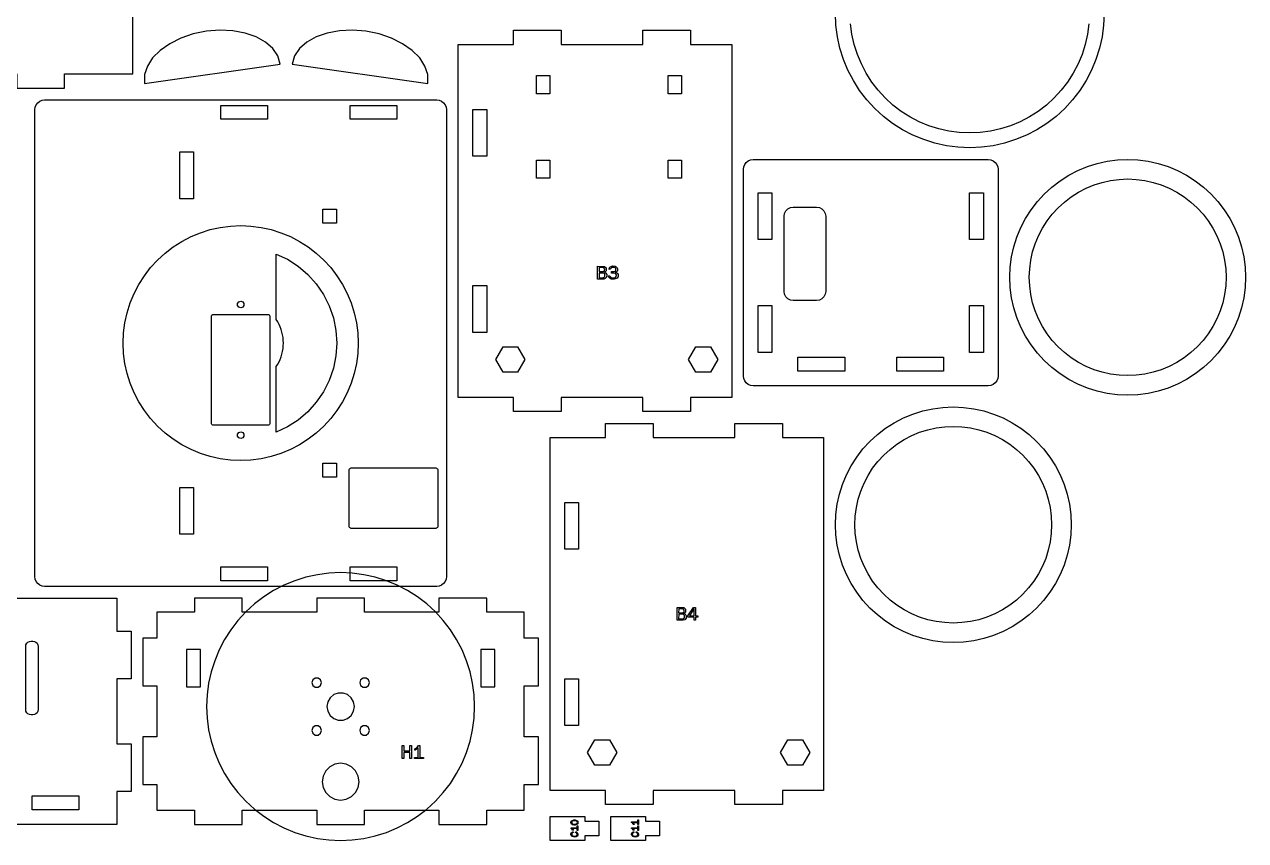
# Model space of a CAD drawing. Header units: millimetres. Extents: x 5 to 595, y 6 to 395.
# Drawn here: x 316.8 to 576.5, y 6 to 179.8 of the extents above; entities that cross this region are included whole.
import ezdxf

# ---------------------------------------------------------------- set-up
doc = ezdxf.new("R2010")
doc.units = ezdxf.units.MM
for name, color, linetype in [('CUT', 1, 'CONTINUOUS'), ('ENGRAVE', 7, 'CONTINUOUS'), ('SCORE', 5, 'CONTINUOUS')]:
    doc.layers.add(name, color=color, linetype=linetype)

msp = doc.modelspace()

# ---------------------------------------------------------------- linework, layer by layer
at = {"layer": 'CUT'}
for points in [[(339.801, 169.2), (339.801, 273.35), (325.301, 273.35), (325.301, 276.35), (315.151, 276.35), (315.151, 273.35), (286.301, 273.35), (286.301, 276.35), (276.151, 276.35), (276.151, 273.35), (261.651, 273.35), (261.651, 169.2), (276.151, 169.2), (276.151, 166.2), (286.301, 166.2), (286.301, 169.2), (315.151, 169.2), (315.151, 166.2), (325.301, 166.2), (325.301, 169.2)], [(371.193, 171.256), (370.644, 173.048), (369.58, 174.621), (368.024, 175.985), (366.036, 177.09), (363.692, 177.896), (361.084, 178.372), (358.309, 178.5), (355.475, 178.277), (352.688, 177.71), (350.057, 176.822), (347.68, 175.645), (345.65, 174.225), (344.043, 172.615), (342.923, 170.875), (342.334, 169.07), (342.301, 167.195)], [(402.584, 167.195), (402.551, 169.07), (401.962, 170.875), (400.842, 172.615), (399.235, 174.225), (397.205, 175.645), (394.829, 176.822), (392.197, 177.71), (389.411, 178.277), (386.576, 178.5), (383.801, 178.372), (381.193, 177.896), (378.85, 177.09), (376.862, 175.985), (375.305, 174.621), (374.242, 173.048), (373.693, 171.256)], [(467.2, 100.35), (458.45, 100.35), (458.45, 97.35), (448.3, 97.35), (448.3, 100.35), (430.95, 100.35), (430.95, 97.35), (420.8, 97.35), (420.8, 100.35), (409.05, 100.35), (409.05, 175.5), (420.8, 175.5), (420.8, 178.5), (430.95, 178.5), (430.95, 175.5), (448.3, 175.5), (448.3, 178.5), (458.45, 178.5), (458.45, 175.5), (467.2, 175.5)], [(428.55, 165), (425.7, 165), (425.7, 168.85), (428.55, 168.85)], [(456.55, 165), (453.7, 165), (453.7, 168.85), (456.55, 168.85)], [(406.55, 161.63), (406.55, 62.22), (406.48, 61.688), (406.273, 61.187), (405.943, 60.757), (405.513, 60.427), (405.012, 60.22), (404.48, 60.15), (321.07, 60.15), (320.538, 60.22), (320.037, 60.427), (319.607, 60.757), (319.277, 61.187), (319.07, 61.688), (319, 62.22), (319, 161.63), (319.07, 162.162), (319.277, 162.663), (319.607, 163.093), (320.037, 163.423), (320.538, 163.63), (321.07, 163.7), (404.48, 163.7), (405.012, 163.63), (405.513, 163.423), (405.943, 163.093), (406.273, 162.663), (406.48, 162.162)], [(368.5, 162.5), (368.5, 159.55), (358.55, 159.55), (358.55, 162.5)], [(396, 162.5), (396, 159.55), (386.05, 159.55), (386.05, 162.5)], [(415.1, 151.7), (412.15, 151.7), (412.15, 161.65), (415.1, 161.65)], [(352.75, 152.6), (352.75, 142.65), (349.8, 142.65), (349.8, 152.6)], [(428.55, 147), (425.7, 147), (425.7, 150.85), (428.55, 150.85)], [(456.55, 147), (453.7, 147), (453.7, 150.85), (456.55, 150.85)], [(521.78, 102.85), (471.77, 102.85), (471.238, 102.92), (470.737, 103.127), (470.307, 103.457), (469.977, 103.887), (469.77, 104.387), (469.7, 104.92), (469.7, 148.93), (469.77, 149.462), (469.977, 149.963), (470.307, 150.392), (470.737, 150.722), (471.238, 150.93), (471.77, 151), (521.78, 151), (522.312, 150.93), (522.813, 150.722), (523.243, 150.392), (523.573, 149.963), (523.78, 149.462), (523.85, 148.93), (523.85, 104.92), (523.78, 104.387), (523.573, 103.887), (523.243, 103.457), (522.813, 103.127), (522.312, 102.92)], [(526.35, 125.925), (526.445, 128.11), (526.731, 130.279), (527.204, 132.415), (527.862, 134.501), (528.699, 136.522), (529.709, 138.462), (530.885, 140.307), (532.216, 142.043), (533.694, 143.655), (535.307, 145.133), (537.043, 146.465), (538.888, 147.64), (540.828, 148.65), (542.849, 149.488), (544.935, 150.145), (547.071, 150.619), (549.24, 150.904), (551.425, 151), (553.611, 150.904), (555.779, 150.619), (557.915, 150.145), (560.001, 149.488), (562.022, 148.65), (563.963, 147.64), (565.808, 146.465), (567.543, 145.133), (569.156, 143.655), (570.634, 142.043), (571.965, 140.307), (573.141, 138.462), (574.151, 136.522), (574.988, 134.501), (575.646, 132.415), (576.119, 130.279), (576.405, 128.11), (576.5, 125.925), (576.405, 123.739), (576.119, 121.57), (575.646, 119.435), (574.988, 117.348), (574.151, 115.327), (573.141, 113.387), (571.965, 111.542), (570.634, 109.807), (569.156, 108.194), (567.543, 106.716), (565.808, 105.384), (563.963, 104.209), (562.022, 103.199), (560.001, 102.362), (557.915, 101.704), (555.779, 101.231), (553.611, 100.945), (551.425, 100.85), (549.24, 100.945), (547.071, 101.231), (544.935, 101.704), (542.849, 102.362), (540.828, 103.199), (538.888, 104.209), (537.043, 105.384), (535.307, 106.716), (533.694, 108.194), (532.216, 109.807), (530.885, 111.542), (529.709, 113.387), (528.699, 115.327), (527.862, 117.348), (527.204, 119.435), (526.731, 121.57), (526.445, 123.739)], [(530.5, 125.925), (530.58, 127.748), (530.818, 129.558), (531.213, 131.34), (531.762, 133.081), (532.461, 134.768), (533.304, 136.387), (534.284, 137.927), (535.396, 139.375), (536.629, 140.721), (537.975, 141.954), (539.423, 143.065), (540.963, 144.046), (542.582, 144.889), (544.268, 145.588), (546.009, 146.137), (547.791, 146.532), (549.601, 146.77), (551.425, 146.85), (553.249, 146.77), (555.059, 146.532), (556.841, 146.137), (558.582, 145.588), (560.268, 144.889), (561.888, 144.046), (563.427, 143.065), (564.875, 141.954), (566.221, 140.721), (567.454, 139.375), (568.566, 137.927), (569.547, 136.387), (570.389, 134.768), (571.088, 133.081), (571.637, 131.34), (572.032, 129.558), (572.27, 127.748), (572.35, 125.925), (572.27, 124.101), (572.032, 122.291), (571.637, 120.509), (571.088, 118.768), (570.389, 117.081), (569.547, 115.462), (568.566, 113.923), (567.454, 112.474), (566.221, 111.128), (564.875, 109.895), (563.427, 108.784), (561.888, 107.803), (560.268, 106.96), (558.582, 106.262), (556.841, 105.713), (555.059, 105.318), (553.249, 105.079), (551.425, 105), (549.601, 105.079), (547.791, 105.318), (546.009, 105.713), (544.268, 106.262), (542.582, 106.96), (540.963, 107.803), (539.423, 108.784), (537.975, 109.895), (536.629, 111.128), (535.396, 112.474), (534.284, 113.923), (533.304, 115.462), (532.461, 117.081), (531.762, 118.768), (531.213, 120.509), (530.818, 122.291), (530.58, 124.101)], [(475.75, 133.95), (472.8, 133.95), (472.8, 143.9), (475.75, 143.9)], [(520.75, 133.95), (517.8, 133.95), (517.8, 143.9), (520.75, 143.9)], [(383.178, 140.432), (383.178, 137.482), (380.228, 137.482), (380.228, 140.432)], [(478.35, 138.919), (478.445, 139.519), (478.718, 140.056), (479.144, 140.481), (479.68, 140.755), (480.281, 140.85), (485.269, 140.85), (485.87, 140.755), (486.406, 140.481), (486.832, 140.056), (487.105, 139.519), (487.2, 138.919), (487.2, 122.931), (487.105, 122.33), (486.832, 121.794), (486.406, 121.368), (485.87, 121.095), (485.269, 121), (480.281, 121), (479.68, 121.095), (479.144, 121.368), (478.718, 121.794), (478.445, 122.33), (478.35, 122.931)], [(370.35, 130.885), (372.701, 129.776), (374.979, 128.303), (377.042, 126.541), (378.853, 124.522), (380.38, 122.28), (381.597, 119.855), (382.482, 117.291), (383.02, 114.632), (383.2, 111.925), (383.02, 109.218), (382.482, 106.559), (381.597, 103.995), (380.38, 101.57), (378.853, 99.328), (377.042, 97.309), (374.979, 95.547), (372.701, 94.074), (370.35, 92.965), (370.35, 106.929), (370.648, 107.411), (370.925, 107.933), (371.167, 108.471), (371.374, 109.024), (371.544, 109.589), (371.678, 110.165), (371.773, 110.747), (371.831, 111.335), (371.85, 111.925), (371.831, 112.515), (371.773, 113.103), (371.678, 113.685), (371.544, 114.261), (371.374, 114.826), (371.167, 115.379), (370.925, 115.917), (370.648, 116.439), (370.35, 116.921)], [(415.1, 114.2), (412.15, 114.2), (412.15, 124.15), (415.1, 124.15)], [(362.775, 119.404), (362.351, 119.542), (362.089, 119.902), (362.089, 120.348), (362.351, 120.708), (362.775, 120.846), (363.199, 120.708), (363.461, 120.348), (363.461, 119.902), (363.199, 119.542)], [(475.75, 109.95), (472.8, 109.95), (472.8, 119.9), (475.75, 119.9)], [(520.75, 109.95), (517.8, 109.95), (517.8, 119.9), (520.75, 119.9)], [(356.981, 94.45), (356.844, 94.472), (356.726, 94.532), (356.632, 94.626), (356.572, 94.744), (356.55, 94.881), (356.55, 117.569), (356.572, 117.706), (356.632, 117.824), (356.726, 117.918), (356.844, 117.978), (356.981, 118), (368.569, 118), (368.706, 117.978), (368.824, 117.918), (368.918, 117.824), (368.978, 117.706), (369, 117.569), (369, 94.881), (368.978, 94.744), (368.918, 94.626), (368.824, 94.532), (368.706, 94.472), (368.569, 94.45)], [(417.012, 108.425), (418.568, 111.121), (421.682, 111.121), (423.238, 108.425), (421.682, 105.729), (418.568, 105.729)], [(458.012, 108.425), (459.568, 111.121), (462.682, 111.121), (464.238, 108.425), (462.682, 105.729), (459.568, 105.729)], [(491.25, 105.95), (481.3, 105.95), (481.3, 108.9), (491.25, 108.9)], [(512.25, 105.95), (502.3, 105.95), (502.3, 108.9), (512.25, 108.9)], [(489.25, 73.274), (489.345, 75.46), (489.631, 77.629), (490.104, 79.764), (490.762, 81.851), (491.599, 83.872), (492.609, 85.812), (493.785, 87.657), (495.116, 89.392), (496.594, 91.005), (498.207, 92.483), (499.943, 93.815), (501.788, 94.99), (503.728, 96), (505.749, 96.837), (507.835, 97.495), (509.971, 97.969), (512.14, 98.254), (514.325, 98.35), (516.511, 98.254), (518.679, 97.969), (520.815, 97.495), (522.901, 96.837), (524.922, 96), (526.863, 94.99), (528.708, 93.815), (530.443, 92.483), (532.056, 91.005), (533.534, 89.392), (534.865, 87.657), (536.041, 85.812), (537.051, 83.872), (537.888, 81.851), (538.546, 79.764), (539.019, 77.629), (539.305, 75.46), (539.4, 73.274), (539.305, 71.089), (539.019, 68.92), (538.546, 66.785), (537.888, 64.698), (537.051, 62.677), (536.041, 60.737), (534.865, 58.892), (533.534, 57.157), (532.056, 55.544), (530.443, 54.066), (528.708, 52.734), (526.863, 51.559), (524.922, 50.549), (522.901, 49.712), (520.815, 49.054), (518.679, 48.58), (516.511, 48.295), (514.325, 48.199), (512.14, 48.295), (509.971, 48.58), (507.835, 49.054), (505.749, 49.712), (503.728, 50.549), (501.788, 51.559), (499.943, 52.734), (498.207, 54.066), (496.594, 55.544), (495.116, 57.157), (493.785, 58.892), (492.609, 60.737), (491.599, 62.677), (490.762, 64.698), (490.104, 66.785), (489.631, 68.92), (489.345, 71.089)], [(486.75, 16.7), (478, 16.7), (478, 13.7), (467.85, 13.7), (467.85, 16.7), (450.5, 16.7), (450.5, 13.7), (440.35, 13.7), (440.35, 16.7), (428.6, 16.7), (428.6, 91.85), (440.35, 91.85), (440.35, 94.85), (450.5, 94.85), (450.5, 91.85), (467.85, 91.85), (467.85, 94.85), (478, 94.85), (478, 91.85), (486.75, 91.85)], [(493.4, 73.274), (493.48, 75.098), (493.718, 76.908), (494.113, 78.69), (494.662, 80.431), (495.361, 82.118), (496.204, 83.737), (497.184, 85.277), (498.296, 86.725), (499.529, 88.071), (500.875, 89.304), (502.323, 90.415), (503.863, 91.396), (505.482, 92.239), (507.168, 92.938), (508.909, 93.486), (510.691, 93.882), (512.501, 94.12), (514.325, 94.199), (516.149, 94.12), (517.959, 93.882), (519.741, 93.486), (521.482, 92.938), (523.168, 92.239), (524.788, 91.396), (526.327, 90.415), (527.775, 89.304), (529.121, 88.071), (530.354, 86.725), (531.466, 85.277), (532.447, 83.737), (533.289, 82.118), (533.988, 80.431), (534.537, 78.69), (534.932, 76.908), (535.17, 75.098), (535.25, 73.274), (535.17, 71.451), (534.932, 69.641), (534.537, 67.859), (533.988, 66.118), (533.289, 64.431), (532.447, 62.812), (531.466, 61.272), (530.354, 59.824), (529.121, 58.478), (527.775, 57.245), (526.327, 56.134), (524.788, 55.153), (523.168, 54.31), (521.482, 53.611), (519.741, 53.063), (517.959, 52.667), (516.149, 52.429), (514.325, 52.35), (512.501, 52.429), (510.691, 52.667), (508.909, 53.063), (507.168, 53.611), (505.482, 54.31), (503.863, 55.153), (502.323, 56.134), (500.875, 57.245), (499.529, 58.478), (498.296, 59.824), (497.184, 61.272), (496.204, 62.812), (495.361, 64.431), (494.662, 66.118), (494.113, 67.859), (493.718, 69.641), (493.48, 71.451)], [(362.775, 91.604), (362.351, 91.742), (362.089, 92.102), (362.089, 92.548), (362.351, 92.908), (362.775, 93.046), (363.199, 92.908), (363.461, 92.548), (363.461, 92.102), (363.199, 91.742)], [(383.178, 86.368), (383.178, 83.418), (380.228, 83.418), (380.228, 86.368)], [(386.281, 72.5), (386.144, 72.522), (386.026, 72.582), (385.932, 72.676), (385.872, 72.794), (385.85, 72.931), (385.85, 84.919), (385.872, 85.056), (385.932, 85.174), (386.026, 85.268), (386.144, 85.328), (386.281, 85.35), (404.269, 85.35), (404.406, 85.328), (404.524, 85.268), (404.618, 85.174), (404.678, 85.056), (404.7, 84.919), (404.7, 72.931), (404.678, 72.794), (404.618, 72.676), (404.524, 72.582), (404.406, 72.522), (404.269, 72.5)], [(352.75, 81.2), (352.75, 71.25), (349.8, 71.25), (349.8, 81.2)], [(434.65, 68.05), (431.7, 68.05), (431.7, 78), (434.65, 78)], [(368.5, 64.3), (368.5, 61.35), (358.55, 61.35), (358.55, 64.3)], [(396, 64.3), (396, 61.35), (386.05, 61.35), (386.05, 64.3)], [(336.45, 9.5), (258.3, 9.5), (258.3, 16.5), (255.3, 16.5), (255.3, 26.65), (258.3, 26.65), (258.3, 40.5), (255.3, 40.5), (255.3, 50.65), (258.3, 50.65), (258.3, 57.65), (336.45, 57.65), (336.45, 50.65), (339.45, 50.65), (339.45, 40.5), (336.45, 40.5), (336.45, 26.65), (339.45, 26.65), (339.45, 16.5), (336.45, 16.5)], [(344.95, 12.5), (352.95, 12.5), (352.95, 9.5), (363.1, 9.5), (363.1, 12.5), (378.95, 12.5), (378.95, 9.5), (389.1, 9.5), (389.1, 12.5), (404.95, 12.5), (404.95, 9.5), (415.1, 9.5), (415.1, 12.5), (423.1, 12.5), (423.1, 18), (426.1, 18), (426.1, 28.15), (423.1, 28.15), (423.1, 39), (426.1, 39), (426.1, 49.15), (423.1, 49.15), (423.1, 54.65), (415.1, 54.65), (415.1, 57.65), (404.95, 57.65), (404.95, 54.65), (389.1, 54.65), (389.1, 57.65), (378.95, 57.65), (378.95, 54.65), (363.1, 54.65), (363.1, 57.65), (352.95, 57.65), (352.95, 54.65), (344.95, 54.65), (344.95, 49.15), (341.95, 49.15), (341.95, 39), (344.95, 39), (344.95, 28.15), (341.95, 28.15), (341.95, 18), (344.95, 18)], [(317.05, 47.369), (317.106, 47.722), (317.266, 48.036), (317.514, 48.284), (317.828, 48.444), (318.181, 48.5), (318.569, 48.5), (318.922, 48.444), (319.236, 48.284), (319.484, 48.036), (319.644, 47.722), (319.7, 47.369), (319.7, 33.941), (319.644, 33.588), (319.484, 33.274), (319.236, 33.026), (318.922, 32.866), (318.569, 32.81), (318.181, 32.81), (317.828, 32.866), (317.514, 33.026), (317.266, 33.274), (317.106, 33.588), (317.05, 33.941)], [(351.25, 38.75), (354.2, 38.75), (354.2, 46.7), (351.25, 46.7)], [(413.85, 38.75), (416.8, 38.75), (416.8, 46.7), (413.85, 46.7)], [(379.955, 39.666), (379.76, 40.266), (379.249, 40.637), (378.618, 40.637), (378.108, 40.266), (377.913, 39.666), (378.108, 39.066), (378.618, 38.695), (379.249, 38.695), (379.76, 39.066)], [(390.137, 39.666), (389.942, 40.266), (389.432, 40.637), (388.801, 40.637), (388.29, 40.266), (388.095, 39.666), (388.29, 39.066), (388.801, 38.695), (389.432, 38.695), (389.942, 39.066)], [(434.65, 30.55), (431.7, 30.55), (431.7, 40.5), (434.65, 40.5)], [(386.949, 34.575), (386.773, 35.575), (386.265, 36.454), (385.487, 37.107), (384.533, 37.454), (383.517, 37.454), (382.563, 37.107), (381.785, 36.454), (381.277, 35.575), (381.101, 34.575), (381.277, 33.575), (381.785, 32.696), (382.563, 32.043), (383.517, 31.696), (384.533, 31.696), (385.487, 32.043), (386.265, 32.696), (386.773, 33.575)], [(379.955, 29.484), (379.76, 30.084), (379.249, 30.455), (378.618, 30.455), (378.108, 30.084), (377.913, 29.484), (378.108, 28.884), (378.618, 28.513), (379.249, 28.513), (379.76, 28.884)], [(390.137, 29.484), (389.942, 30.084), (389.432, 30.455), (388.801, 30.455), (388.29, 30.084), (388.095, 29.484), (388.29, 28.884), (388.801, 28.513), (389.432, 28.513), (389.942, 28.884)], [(436.562, 24.775), (438.118, 27.471), (441.232, 27.471), (442.788, 24.775), (441.232, 22.079), (438.118, 22.079)], [(477.562, 24.775), (479.118, 27.471), (482.232, 27.471), (483.788, 24.775), (482.232, 22.079), (479.118, 22.079)], [(387.949, 18.575), (387.757, 19.788), (387.2, 20.882), (386.332, 21.75), (385.238, 22.307), (384.025, 22.499), (382.812, 22.307), (381.718, 21.75), (380.85, 20.882), (380.293, 19.788), (380.101, 18.575), (380.293, 17.362), (380.85, 16.268), (381.718, 15.4), (382.812, 14.843), (384.025, 14.651), (385.238, 14.843), (386.332, 15.4), (387.2, 16.268), (387.757, 17.362)], [(328.35, 12.6), (318.4, 12.6), (318.4, 15.55), (328.35, 15.55)], [(435.975, 11.2), (435.975, 10.2), (438.975, 10.2), (438.975, 7.05), (435.975, 7.05), (435.975, 6.05), (428.6, 6.05), (428.6, 11.2)], [(448.851, 11.2), (448.851, 10.2), (451.851, 10.2), (451.851, 7.05), (448.851, 7.05), (448.851, 6.05), (441.475, 6.05), (441.475, 11.2)]]:
    msp.add_lwpolyline(points, close=True, dxfattribs=at)
for points in [[(546.4, 182.075), (546.291, 179.584), (545.966, 177.113), (545.426, 174.679), (544.677, 172.302), (543.723, 169.998), (542.572, 167.787), (541.232, 165.685), (539.715, 163.707), (538.031, 161.869), (536.193, 160.185), (534.215, 158.667), (532.113, 157.328), (529.901, 156.177), (527.598, 155.223), (525.221, 154.473), (522.787, 153.934), (520.316, 153.608), (517.825, 153.5), (515.335, 153.608), (512.863, 153.934), (510.429, 154.473), (508.052, 155.223), (505.749, 156.177), (503.538, 157.328), (501.435, 158.667), (499.457, 160.185), (497.619, 161.869), (495.935, 163.707), (494.418, 165.685), (493.078, 167.787), (491.927, 169.998), (490.973, 172.302), (490.224, 174.679), (489.684, 177.113), (489.359, 179.584), (489.25, 182.075)], [(543.153, 179.859), (542.864, 177.66), (542.384, 175.494), (541.717, 173.379), (540.868, 171.33), (539.844, 169.362), (538.652, 167.492), (537.302, 165.732), (535.803, 164.097), (534.168, 162.598), (532.408, 161.248), (530.538, 160.056), (528.57, 159.032), (526.521, 158.183), (524.406, 157.516), (522.24, 157.036), (520.041, 156.747), (517.825, 156.65), (515.609, 156.747), (513.41, 157.036), (511.245, 157.516), (509.129, 158.183), (507.08, 159.032), (505.113, 160.056), (503.242, 161.248), (501.482, 162.598), (499.847, 164.097), (498.348, 165.732), (496.998, 167.492), (495.806, 169.362), (494.782, 171.33), (493.933, 173.379), (493.266, 175.494), (492.786, 177.66), (492.497, 179.859)]]:
    msp.add_lwpolyline(points, dxfattribs=at)
at = {"layer": 'ENGRAVE'}
for points in [[(438.657, 128.296), (440.116, 128.255), (440.491, 127.921), (440.491, 127.296), (440.282, 127.088), (440.074, 127.005), (440.366, 126.88), (440.616, 126.505), (440.574, 125.963), (440.324, 125.671), (439.991, 125.546), (438.657, 125.546)], [(439.032, 128.005), (438.991, 127.13), (439.866, 127.13), (440.157, 127.338), (440.199, 127.671), (439.991, 127.963)], [(441.824, 128.338), (442.407, 128.296), (442.657, 128.171), (442.866, 127.963), (442.949, 127.755), (442.907, 127.338), (442.699, 127.088), (442.449, 126.963), (442.699, 126.921), (442.949, 126.713), (443.032, 126.546), (443.032, 126.088), (442.824, 125.755), (442.241, 125.505), (441.574, 125.546), (441.324, 125.671), (440.991, 126.046), (441.032, 126.213), (441.282, 126.255), (441.366, 126.046), (441.699, 125.796), (442.282, 125.796), (442.491, 125.88), (442.657, 126.088), (442.699, 126.421), (442.491, 126.713), (442.116, 126.838), (441.657, 126.838), (441.657, 127.13), (442.282, 127.13), (442.491, 127.255), (442.574, 127.421), (442.532, 127.838), (442.241, 128.046), (441.782, 128.046), (441.616, 127.963), (441.366, 127.63), (441.074, 127.671), (441.282, 128.088)], [(439.032, 126.838), (438.991, 125.838), (439.866, 125.838), (440.241, 126.088), (440.241, 126.588), (440.032, 126.796)], [(455.571, 55.692), (457.029, 55.65), (457.404, 55.317), (457.404, 54.692), (457.196, 54.483), (456.988, 54.4), (457.279, 54.275), (457.529, 53.9), (457.488, 53.358), (457.238, 53.067), (456.904, 52.942), (455.571, 52.942)], [(455.946, 55.4), (455.904, 54.525), (456.779, 54.525), (457.071, 54.733), (457.113, 55.067), (456.904, 55.358)], [(459.113, 55.692), (459.529, 55.692), (459.529, 53.858), (459.988, 53.858), (459.988, 53.567), (459.529, 53.567), (459.529, 52.942), (459.196, 52.942), (459.196, 53.567), (457.863, 53.567), (457.863, 53.858)], [(459.196, 55.358), (459.029, 55.192), (458.238, 53.858), (459.196, 53.858)], [(455.946, 54.233), (455.904, 53.233), (456.779, 53.233), (457.154, 53.483), (457.154, 53.983), (456.946, 54.192)], [(397.11, 26.264), (397.444, 26.264), (397.444, 25.139), (398.735, 25.139), (398.735, 26.264), (399.069, 26.264), (399.069, 23.514), (398.735, 23.514), (398.735, 24.806), (397.444, 24.806), (397.444, 23.514), (397.11, 23.514)], [(400.61, 26.264), (400.86, 26.264), (400.86, 23.764), (401.652, 23.764), (401.652, 23.514), (399.735, 23.514), (399.735, 23.764), (400.527, 23.764), (400.527, 25.806), (399.86, 25.264), (399.777, 25.264), (399.777, 25.598), (400.277, 25.889)], [(433.022, 9.817), (433.022, 9.97), (433.088, 10.167), (433.241, 10.32), (433.613, 10.452), (433.941, 10.452), (434.291, 10.32), (434.444, 10.167), (434.51, 9.992), (434.51, 9.817), (434.444, 9.642), (434.291, 9.489), (433.919, 9.358), (433.613, 9.358), (433.35, 9.423), (433.131, 9.577)], [(445.919, 9.905), (445.919, 10.036), (447.232, 10.036), (447.232, 10.452), (447.363, 10.452), (447.363, 9.445), (447.232, 9.445), (447.232, 9.861), (446.16, 9.861), (446.444, 9.511), (446.444, 9.467), (446.269, 9.467), (446.116, 9.73)], [(433.022, 7.323), (433.022, 7.498), (433.11, 7.717), (433.263, 7.848), (433.416, 7.914), (433.503, 7.914), (433.525, 7.761), (433.306, 7.673), (433.175, 7.477), (433.219, 7.214), (433.394, 7.061), (433.722, 6.995), (433.985, 7.017), (434.203, 7.105), (434.313, 7.214), (434.356, 7.302), (434.356, 7.498), (434.203, 7.695), (434.006, 7.761), (434.028, 7.914), (434.181, 7.892), (434.335, 7.805), (434.51, 7.52), (434.488, 7.192), (434.356, 6.995), (434.138, 6.864), (433.875, 6.798), (433.525, 6.82), (433.285, 6.908), (433.066, 7.148)], [(433.044, 8.636), (433.044, 8.789), (434.356, 8.789), (434.356, 9.183), (434.488, 9.183), (434.488, 8.177), (434.356, 8.177), (434.356, 8.614), (433.285, 8.614), (433.569, 8.242), (433.372, 8.22), (433.285, 8.417), (433.088, 8.636)], [(433.175, 9.795), (433.285, 9.642), (433.438, 9.577), (433.985, 9.555), (434.291, 9.686), (434.356, 9.773), (434.378, 9.927), (434.313, 10.102), (434.16, 10.211), (434.006, 10.255), (433.547, 10.255), (433.306, 10.167), (433.197, 10.058)], [(445.898, 7.323), (445.898, 7.498), (445.985, 7.717), (446.138, 7.848), (446.291, 7.914), (446.379, 7.914), (446.401, 7.761), (446.182, 7.673), (446.051, 7.477), (446.094, 7.214), (446.269, 7.061), (446.598, 6.995), (446.86, 7.017), (447.079, 7.105), (447.188, 7.214), (447.232, 7.302), (447.232, 7.498), (447.079, 7.695), (446.882, 7.761), (446.904, 7.914), (447.057, 7.892), (447.21, 7.805), (447.385, 7.52), (447.363, 7.192), (447.232, 6.995), (447.013, 6.864), (446.751, 6.798), (446.401, 6.82), (446.16, 6.908), (445.941, 7.148)], [(445.919, 8.636), (445.919, 8.789), (447.232, 8.789), (447.232, 9.183), (447.363, 9.183), (447.363, 8.177), (447.232, 8.177), (447.232, 8.614), (446.16, 8.614), (446.444, 8.242), (446.248, 8.22), (446.16, 8.417), (445.963, 8.636)]]:
    msp.add_lwpolyline(points, close=True, dxfattribs=at)
at = {"layer": 'SCORE'}
for points in [[(362.775, 86.925), (360.596, 87.02), (358.434, 87.305), (356.305, 87.777), (354.224, 88.433), (352.21, 89.267), (350.275, 90.274), (348.436, 91.446), (346.705, 92.774), (345.097, 94.247), (343.624, 95.855), (342.296, 97.586), (341.124, 99.425), (340.117, 101.36), (339.283, 103.374), (338.627, 105.455), (338.155, 107.584), (337.87, 109.746), (337.775, 111.925), (337.87, 114.104), (338.155, 116.266), (338.627, 118.395), (339.283, 120.476), (340.117, 122.49), (341.124, 124.425), (342.296, 126.264), (343.624, 127.995), (345.097, 129.603), (346.705, 131.076), (348.436, 132.404), (350.275, 133.576), (352.21, 134.583), (354.224, 135.417), (356.305, 136.073), (358.434, 136.545), (360.596, 136.83), (362.775, 136.925), (364.954, 136.83), (367.116, 136.545), (369.245, 136.073), (371.326, 135.417), (373.34, 134.583), (375.275, 133.576), (377.114, 132.404), (378.845, 131.076), (380.453, 129.603), (381.926, 127.995), (383.254, 126.264), (384.426, 124.425), (385.433, 122.49), (386.267, 120.476), (386.923, 118.395), (387.395, 116.266), (387.68, 114.104), (387.775, 111.925), (387.68, 109.746), (387.395, 107.584), (386.923, 105.455), (386.267, 103.374), (385.433, 101.36), (384.426, 99.425), (383.254, 97.586), (381.926, 95.855), (380.453, 94.247), (378.845, 92.774), (377.114, 91.446), (375.275, 90.274), (373.34, 89.267), (371.326, 88.433), (369.245, 87.777), (367.116, 87.305), (364.954, 87.02)], [(412.525, 34.575), (412.417, 37.059), (412.092, 39.524), (411.554, 41.951), (410.806, 44.323), (409.855, 46.62), (408.707, 48.825), (407.371, 50.922), (405.857, 52.894), (404.178, 54.728), (402.344, 56.407), (400.372, 57.921), (398.275, 59.257), (396.07, 60.405), (393.773, 61.356), (391.401, 62.104), (388.974, 62.642), (386.509, 62.967), (384.025, 63.075), (381.541, 62.967), (379.076, 62.642), (376.649, 62.104), (374.277, 61.356), (371.98, 60.405), (369.775, 59.257), (367.678, 57.921), (365.706, 56.407), (363.872, 54.728), (362.193, 52.894), (360.679, 50.922), (359.343, 48.825), (358.195, 46.62), (357.244, 44.323), (356.496, 41.951), (355.958, 39.524), (355.633, 37.059), (355.525, 34.575), (355.633, 32.091), (355.958, 29.626), (356.496, 27.199), (357.244, 24.827), (358.195, 22.53), (359.343, 20.325), (360.679, 18.228), (362.193, 16.256), (363.872, 14.422), (365.706, 12.743), (367.678, 11.229), (369.775, 9.893), (371.98, 8.745), (374.277, 7.794), (376.649, 7.046), (379.076, 6.508), (381.541, 6.183), (384.025, 6.075), (386.509, 6.183), (388.974, 6.508), (391.401, 7.046), (393.773, 7.794), (396.07, 8.745), (398.275, 9.893), (400.372, 11.229), (402.344, 12.743), (404.178, 14.422), (405.857, 16.256), (407.371, 18.228), (408.707, 20.325), (409.855, 22.53), (410.806, 24.827), (411.554, 27.199), (412.092, 29.626), (412.417, 32.091)]]:
    msp.add_lwpolyline(points, close=True, dxfattribs=at)

doc.saveas('drawing.dxf')
